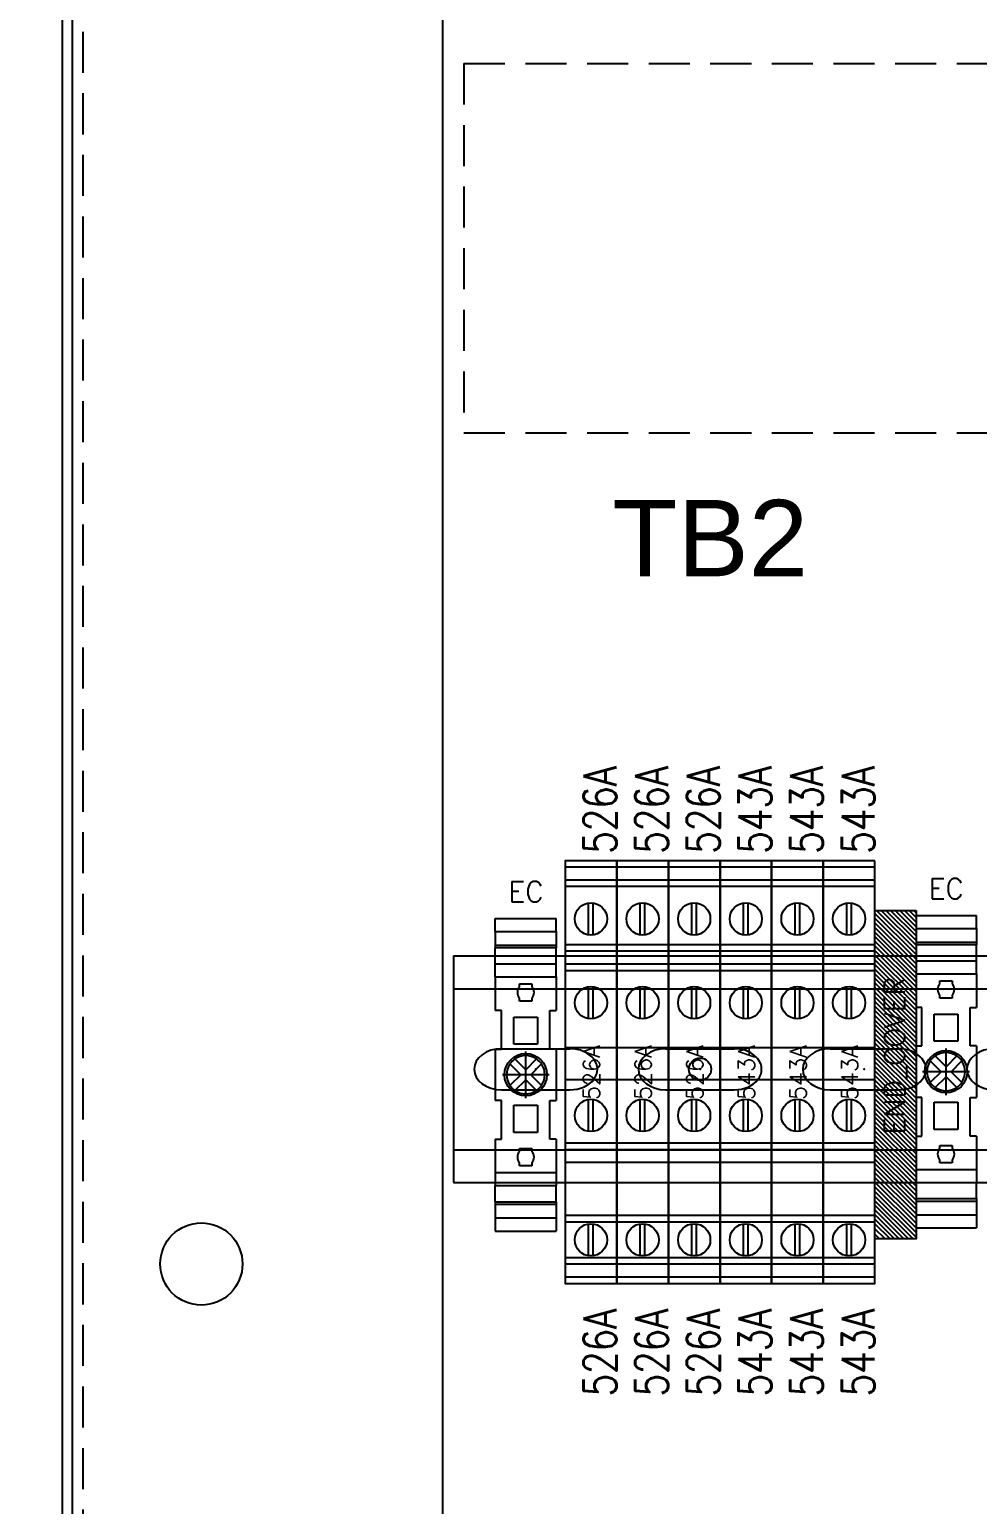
# Model space of a CAD drawing. Header units: inches. Extents: x 0.1 to 89.7, y 0.1 to 57.6.
# Drawn here: x 6.98 to 12.75, y 25.72 to 34.71 of the extents above; entities that cross this region are included whole.
import ezdxf
from ezdxf.enums import TextEntityAlignment as Align

# ---------------------------------------------------------------- set-up
doc = ezdxf.new("R2010")
doc.units = ezdxf.units.IN
doc.header["$MEASUREMENT"] = 0
doc.set_wipeout_variables(frame=1)
for name, pattern in [('DOT_CENTER', [14, 12, -1, 0, -1]), ('HIDDEN', [0.375, 0.25, -0.125]), ('HIDDEN2', [0.1875, 0.125, -0.0625])]:
    doc.linetypes.add(name, pattern=pattern)
for name, color, linetype in [('02___PRT_ALL_AXES', 7, 'Continuous'), ('1', 7, 'Continuous'), ('21_WIDE_OR_GREATER', 7, 'Continuous'), ('DEFAULT_2', 8, 'HIDDEN'), ('MISC', 7, 'Continuous'), ('PMISC', 7, 'Continuous'), ('PSYMS', 7, 'Continuous'), ('PTERM', 4, 'Continuous'), ('PWIRE', 84, 'Continuous')]:
    doc.layers.add(name, color=color, linetype=linetype)
doc.styles.get("Standard").update_dxf_attribs({"font": 'arial.ttf'})
doc.styles.add('WD', font='romans.shx', dxfattribs={"height": 0.185})
doc.dimstyles.new('DIMSTYLE_1', dxfattribs={"dimtxt": 0.354167, "dimasz": 0.416667, "dimexe": 0.09, "dimexo": 0.07, "dimgap": 0.0425, "dimtad": 0, "dimtih": 1, "dimtoh": 1, "dimzin": 4, "dimdsep": 46, "dimtxsty": 'Standard', "dimblk": '_FILLED', "dimblk1": '_FILLED', "dimblk2": '_FILLED', "dimcen": 0.09, "dimadec": 0, "dimazin": 0, "dimtfac": 1, "dimtofl": 0, "dimtmove": 0, "dimatfit": 3, "dimldrblk": '_FILLED', "dimfxl": 1, "dimtolj": 1, "dimtzin": 4, "dimarcsym": 0})

# ---------------------------------------------------------------- blocks, each defined once
blk = doc.blocks.new('_FILLED')
at = {"color": 0, "linetype": 'ByBlock'}
blk.add_solid([(0, 0), (-1, 0.2), (-1, -0.2)], dxfattribs=at)
blk = doc.blocks.new('*D36')
at = {"layer": '21_WIDE_OR_GREATER', "color": 0, "linetype": 'Continuous', "lineweight": -2, "transparency": 16777216}
for p, q in [((9.1438, 43.6889), (4.3669, 43.6889)), ((4.4569, 43.2722), (4.4569, 28.0169)), ((4.4569, 11.1061), (4.4569, 27.57)), ((9.1438, 10.6894), (4.3669, 10.6894))]:
    blk.add_line(p, q, dxfattribs=at)
at = {"layer": 'Defpoints', "color": 0, "linetype": 'Continuous', "transparency": 16777216}
for p in [(4.4569, 43.6889), (9.2138, 43.6889), (9.2138, 10.6894)]:
    blk.add_point(p, dxfattribs=at)
at = {"layer": '21_WIDE_OR_GREATER', "color": 0, "linetype": 'Continuous', "lineweight": -2, "transparency": 16777216, "xscale": 0.4166666667, "yscale": 0.4166666667, "zscale": 0.4166666667}
for p, rotation in [((4.4569, 43.6889), 90), ((4.4569, 10.6894), 270)]:
    blk.add_blockref('_FILLED', p, dxfattribs=dict(at, rotation=rotation))
at = {"layer": '21_WIDE_OR_GREATER', "color": 0, "linetype": 'Continuous', "transparency": 16777216, "insert": (4.4569, 27.9744), "char_height": 0.35417, "width": 1.416667, "attachment_point": 2}
blk.add_mtext('\\A1;32.94', dxfattribs=at)
blk = doc.blocks.new('VDIN10C42')
for p, q in [((-1.125, 0), (-1.125, 32.75)), ((1.125, 0), (1.125, 32.75))]:
    blk.add_line(p, q)
blk = doc.blocks.new('E_NS_35_N-select__2', base_point=(-140.35, 64.25))
at = {"color": 7, "linetype": 'Continuous'}
for p, q in [((-138.32, 73.75), (-140.35, 73.75)), ((-140.35, 64.25), (-140.35, 73.75)), ((-138.32, 73.75), (-136.17, 73.75)), ((-138.32, 64.25), (-138.32, 73.75)), ((-136.17, 73.75), (-135.79, 73.75)), ((-136.17, 64.25), (-136.17, 73.75)), ((-133.28, 73.75), (-135.79, 73.75)), ((-135.79, 73.75), (-135.79, 64.25)), ((-131.25, 73.75), (-133.28, 73.75)), ((-133.28, 64.25), (-133.28, 73.75)), ((-131.25, 73.75), (-126.05, 73.75)), ((-131.25, 64.25), (-131.25, 73.75)), ((-126.05, 72.75), (-126.05, 73.75)), ((-120.05, 73.75), (-120.05, 72.75)), ((-120.05, 73.75), (-112.05, 73.75)), ((-112.05, 72.75), (-112.05, 73.75)), ((-106.05, 73.75), (-106.05, 72.75)), ((-106.05, 73.75), (-100.85, 73.75)), ((-100.85, 73.75), (-98.82, 73.75)), ((-100.85, 64.25), (-100.85, 73.75)), ((-96.31, 73.75), (-98.82, 73.75)), ((-98.82, 64.25), (-98.82, 73.75)), ((-96.31, 73.75), (-95.93, 73.75)), ((-96.31, 64.25), (-96.31, 73.75)), ((-95.93, 73.75), (-93.78, 73.75)), ((-95.93, 64.25), (-95.93, 73.75)), ((-93.78, 73.75), (-91.75, 73.75)), ((-93.78, 64.25), (-93.78, 73.75)), ((-91.75, 64.25), (-91.75, 73.75)), ((-120.05, 72.75), (-126.05, 72.75)), ((-117.73, 71.45), (-117.73, 71.45)), ((-116.05, 69.78), (-117.73, 71.45)), ((-114.37, 71.45), (-116.05, 69.78)), ((-114.37, 71.45), (-114.37, 71.45)), ((-106.05, 72.75), (-112.05, 72.75)), ((-130.2, 68.05), (-130.2, 69.95)), ((-130.2, 69.95), (-129.74, 69.95)), ((-127.96, 69.95), (-127.5, 69.95)), ((-127.5, 69.95), (-127.5, 68.05)), ((-125.02, 67.16), (-125.02, 70.84)), ((-125.02, 70.84), (-120.78, 70.84)), ((-120.78, 70.84), (-120.78, 67.16)), ((-118.5, 70.68), (-118.5, 70.68)), ((-118.5, 70.68), (-116.83, 69)), ((-116.83, 69), (-118.5, 67.32)), ((-115.27, 69), (-113.6, 70.68)), ((-113.6, 67.32), (-115.27, 69)), ((-113.6, 70.68), (-113.6, 70.68)), ((-111.32, 67.16), (-111.32, 70.84)), ((-111.32, 70.84), (-107.08, 70.84)), ((-107.08, 70.84), (-107.08, 67.16)), ((-104.6, 69.95), (-104.14, 69.95)), ((-104.6, 68.05), (-104.6, 69.95)), ((-102.36, 69.95), (-101.9, 69.95)), ((-101.9, 69.95), (-101.9, 68.05)), ((-129.74, 68.05), (-130.2, 68.05)), ((-127.5, 68.05), (-127.96, 68.05)), ((-120.78, 67.16), (-125.02, 67.16)), ((-118.5, 67.32), (-118.5, 67.32)), ((-117.73, 66.55), (-116.05, 68.22)), ((-117.73, 66.55), (-117.73, 66.55)), ((-116.05, 68.22), (-114.37, 66.55)), ((-114.37, 66.55), (-114.37, 66.55)), ((-113.6, 67.32), (-113.6, 67.32)), ((-107.08, 67.16), (-111.32, 67.16)), ((-104.14, 68.05), (-104.6, 68.05)), ((-101.9, 68.05), (-102.36, 68.05)), ((-138.32, 64.25), (-140.35, 64.25)), ((-138.32, 64.25), (-136.17, 64.25)), ((-136.17, 64.25), (-135.79, 64.25)), ((-133.28, 64.25), (-135.79, 64.25)), ((-131.25, 64.25), (-133.28, 64.25)), ((-131.25, 64.25), (-126.05, 64.25)), ((-126.05, 65.25), (-126.05, 64.25)), ((-120.05, 65.25), (-126.05, 65.25)), ((-120.05, 64.25), (-120.05, 65.25)), ((-120.05, 64.25), (-112.05, 64.25)), ((-112.05, 65.25), (-112.05, 64.25)), ((-106.05, 65.25), (-112.05, 65.25)), ((-106.05, 64.25), (-106.05, 65.25)), ((-106.05, 64.25), (-100.85, 64.25)), ((-100.85, 64.25), (-98.82, 64.25)), ((-96.31, 64.25), (-98.82, 64.25)), ((-96.31, 64.25), (-95.93, 64.25)), ((-95.93, 64.25), (-93.78, 64.25)), ((-93.78, 64.25), (-91.75, 64.25))]:
    blk.add_line(p, q, dxfattribs=at)
blk.add_circle((-116.05, 69), 3.3, dxfattribs=at)
for centre, radius, start, end in [((-116.05, 69), 2.97, 124.3344, 145.6656), ((-116.05, 69), 2.97, 55.6625, 124.3375), ((-116.05, 69), 2.97, 34.3344, 55.6656), ((-128.85, 69), 1.3, 47.0329, 132.9671), ((-116.05, 69), 2.97, 145.6625, 214.3375), ((-116.05, 69), 2.97, 325.6625, 34.3375), ((-103.25, 69), 1.3, 47.0329, 132.9671), ((-128.85, 69), 1.3, 227.0329, 312.9671), ((-116.05, 69), 2.97, 214.3344, 235.6656), ((-116.05, 69), 2.97, 235.6625, 304.3375), ((-116.05, 69), 2.97, 304.3344, 325.6656), ((-103.25, 69), 1.3, 227.0329, 312.9671)]:
    blk.add_arc(centre, radius, start, end, dxfattribs=at)
at = {"layer": '1', "color": 2, "linetype": 'DOT_CENTER'}
for p, q in [((-116.05, 72.63), (-116.05, 65.37)), ((-112.42, 69), (-119.68, 69))]:
    blk.add_line(p, q, dxfattribs=at)
blk = doc.blocks.new('PHOENIX_END_CLAMP_1')
at = {"xscale": 0.03909317721805836, "yscale": 0.03909317721805836, "zscale": 0.03909317721805836, "rotation": 270}
blk.add_blockref('E_NS_35_N-select__2', (0, 1.8999), dxfattribs=at)
at = {"style": 'WD', "width": 0.7}
for tag, p in [('DESC1', (0.1875, 2.4688)), ('DESC2', (0.1875, 2.3125)), ('DESC3', (0.1875, 2.1646))]:
    blk.add_attdef(tag, text='', height=0.125, dxfattribs=at).set_placement(p, align=Align.CENTER)
at = {"style": 'WD'}
blk.add_attdef('TAG1', text='', height=0.125, dxfattribs=at).set_placement((0.1875, 2), align=Align.CENTER)
at = {"style": 'WD', "flags": 9}
blk.add_attdef('FAMILY', (0.3922, 1.9648), '', height=0.01, dxfattribs=at)
for tag, p in [('ASSYCODE', (0.4175, 1.8839)), ('MFG', (0.4153, 1.9012)), ('CAT', (0.4172, 1.9207))]:
    blk.add_attdef(tag, text='', height=0.01, dxfattribs=at).set_placement(p, align=Align.CENTER)
blk = doc.blocks.new('wd_default_02terminal')
at = {"style": 'WD', "flags": 1}
for tag, height, p in [('INST', 0.125, (0.0076, 0.4214)), ('LOC', 0.125, (0.0076, 0.2448)), ('P_TAGSTRIP', 0.125, (0.0076, 0.0683)), ('CAT', 0.05, (0.0052, -0.4504)), ('WDBLKNAM', 0.05, (0.0052, -0.5219)), ('ASSYCODE', 0.05, (0.0052, -0.6748)), ('FP', 0.05, (0.0052, -0.5934)), ('FPT', 0.05, (0.1463, -0.5934))]:
    blk.add_attdef(tag, text='', height=height, dxfattribs=at).set_placement(p, align=Align.CENTER)
at = {"style": 'WD', "width": 0.8}
for tag, p in [('WIRENOR', (1.3301, -0.2124)), ('L02WIRENOR', (1.3301, -0.3451))]:
    blk.add_attdef(tag, text='', height=0.1, dxfattribs=at).set_placement(p, align=Align.MIDDLE_LEFT)
at = {"style": 'WD', "flags": 1}
blk.add_attdef('L02PINL', text='', height=0.05, dxfattribs=at).set_placement((-0.882, -0.4415), align=Align.MIDDLE_RIGHT)
blk.add_attdef('L02PINR', text='', height=0.05, dxfattribs=at).set_placement((0.8974, -0.4415), align=Align.MIDDLE_LEFT)
at = {"linetype": 'Continuous'}
blk.add_wipeout([(1.2871, -0.3144), (1.2871, 0), (-1.2871, 0), (-1.2871, -0.3144), (0.1489, -0.3144)], dxfattribs=at)
for p, q in [((-1.2478, -0.3144), (-1.2478, 0)), ((-1.1692, -0.3144), (-1.1692, 0)), ((-1.1299, -0.3144), (-1.1299, 0)), ((-0.9125, -0.3144), (-0.9125, 0)), ((-0.8732, -0.3144), (-0.8732, 0)), ((-0.5498, -0.3144), (-0.5498, 0)), ((-0.4712, 0), (-0.4712, -0.3144)), ((-0.4319, -0.3144), (-0.4319, 0)), ((-0.0476, -0.3144), (-0.0476, 0)), ((0.1489, -0.3144), (0.1489, 0)), ((0.619, 0), (0.619, -0.3144)), ((0.6583, -0.3144), (0.6583, 0)), ((0.7369, -0.3144), (0.7369, 0)), ((0.7762, -0.3144), (0.7762, 0)), ((1.1299, -0.3144), (1.1299, 0)), ((1.1692, -0.3144), (1.1692, 0)), ((1.2478, -0.3144), (1.2478, 0)), ((-1.1181, -0.1427), (-0.9236, -0.1427)), ((-1.1181, -0.1721), (-0.9236, -0.1721)), ((-0.3608, -0.1427), (-0.1666, -0.1427)), ((-0.3608, -0.1721), (-0.1666, -0.1721)), ((0.3254, -0.1427), (0.5199, -0.1427)), ((0.3254, -0.1721), (0.5199, -0.1721)), ((0.8363, -0.1427), (1.0308, -0.1427)), ((0.8363, -0.1721), (1.0308, -0.1721))]:
    blk.add_line(p, q, dxfattribs=at)
blk.add_lwpolyline([(1.2871, -0.3144), (1.2871, 0), (-1.2871, 0), (-1.2871, -0.3144), (0.1489, -0.3144)], close=True, dxfattribs=at)
for centre in [(-1.021, -0.1572), (-0.2637, -0.1572), (0.4225, -0.1572), (0.9334, -0.1572)]:
    blk.add_circle(centre, 0.0983, dxfattribs=at)
at = {"style": 'WD', "width": 0.8}
for tag, p in [('WIRENOL', (-1.3147, -0.2124)), ('L02WIRENOL', (-1.3147, -0.3451))]:
    blk.add_attdef(tag, text='', height=0.1, dxfattribs=at).set_placement(p, align=Align.MIDDLE_RIGHT)
at = {"style": 'WD'}
for tag in ['WIRENO', 'TERM']:
    blk.add_attdef(tag, text='', height=0.1, dxfattribs=at).set_placement((-0.0029, -0.1611), align=Align.MIDDLE_CENTER)
at = {"style": 'WD', "flags": 1}
blk.add_attdef('L01PINL', text='', height=0.05, dxfattribs=at).set_placement((-0.882, -0.3761), align=Align.MIDDLE_RIGHT)
blk.add_attdef('L02TERM', text='', height=0.1, dxfattribs=at).set_placement((0, -0.4091), align=Align.MIDDLE_CENTER)
blk.add_attdef('MFG', text='', height=0.05, dxfattribs=at).set_placement((0.0052, -0.3789), align=Align.CENTER)
blk.add_attdef('L01PINR', text='', height=0.05, dxfattribs=at).set_placement((0.8974, -0.3761), align=Align.MIDDLE_LEFT)
blk = doc.blocks.new('wd_default_accessory')
at = {"style": 'WD', "flags": 1}
for tag, p in [('INST', (0, 0.4898)), ('LOC', (0, 0.3023))]:
    blk.add_attdef(tag, text='', height=0.125, dxfattribs=at).set_placement(p, align=Align.MIDDLE_CENTER)
at = {"style": 'WD'}
blk.add_attdef('TERM', text='', height=0.125, dxfattribs=at).set_placement((-1.0446, -0.1822), align=Align.RIGHT)
blk.add_wipeout([(1, -0.25), (-1, -0.25), (-1, 0), (1, 0)])
for p, q in [((-0.9608, -0.25), (-0.7108, 0)), ((-0.9326, -0.25), (-0.6826, 0)), ((-0.9044, -0.25), (-0.6544, 0)), ((-0.8762, -0.25), (-0.6262, 0)), ((-0.848, -0.25), (-0.598, 0)), ((-0.8198, -0.25), (-0.5698, 0)), ((-0.7915, -0.25), (-0.5415, 0)), ((-0.7633, -0.25), (-0.5133, 0)), ((-0.7351, -0.25), (-0.4851, 0)), ((-0.7069, -0.25), (-0.4569, 0)), ((-0.6787, -0.25), (-0.4287, 0)), ((-0.6505, -0.25), (-0.4005, 0)), ((-0.6223, -0.25), (-0.3723, 0)), ((-0.5941, -0.25), (-0.3441, 0)), ((-0.5658, -0.25), (-0.3158, 0)), ((-0.5376, -0.25), (-0.2876, 0)), ((-0.5094, -0.25), (-0.2594, 0)), ((-0.453, -0.25), (-0.203, 0)), ((-0.3684, -0.25), (-0.1184, 0)), ((-0.3402, -0.25), (-0.0902, 0)), ((-0.2837, -0.25), (-0.0337, 0)), ((-0.2555, -0.25), (-0.0055, 0)), ((-0.1991, -0.25), (0.0509, 0)), ((-0.1709, -0.25), (0.0791, 0)), ((-0.1427, -0.25), (0.1073, 0)), ((-0.0863, -0.25), (0.1637, 0)), ((-0.058, -0.25), (0.192, 0)), ((-0.0298, -0.25), (0.2202, 0)), ((-0.0016, -0.25), (0.2484, 0)), ((0.0548, -0.25), (0.3048, 0)), ((0.083, -0.25), (0.333, 0)), ((0.1112, -0.25), (0.3612, 0)), ((0.1394, -0.25), (0.3902, 0.0008)), ((0.3933, -0.25), (0.6433, 0)), ((0.4216, -0.25), (0.6716, 0)), ((0.4498, -0.25), (0.6998, 0)), ((0.5062, -0.25), (0.7562, 0)), ((0.5626, -0.25), (0.8126, 0)), ((0.5908, -0.25), (0.8408, 0)), ((0.619, -0.25), (0.869, 0)), ((0.6755, -0.25), (0.9255, 0)), ((0.7319, -0.25), (0.9819, 0)), ((-1, -0.0621), (-0.9379, 0)), ((-1, -0.0282), (-0.9718, 0)), ((-1, -0.1199), (-0.8801, 0)), ((-1, -0.1481), (-0.8519, 0)), ((-1, -0.1763), (-0.8237, 0)), ((-1, -0.2046), (-0.7954, 0)), ((-1, -0.2328), (-0.7672, 0)), ((-1, -0.0926), (-0.9074, 0)), ((-0.989, -0.25), (-0.739, 0)), ((-0.4812, -0.25), (-0.2312, 0)), ((-0.4248, -0.25), (-0.1748, 0)), ((-0.3966, -0.25), (-0.1466, 0)), ((-0.3119, -0.25), (-0.0619, 0)), ((-0.2273, -0.25), (0.0227, 0)), ((-0.1145, -0.25), (0.1355, 0)), ((0.0266, -0.25), (0.2766, 0)), ((0.1677, -0.25), (0.4177, 0)), ((0.1959, -0.25), (0.4459, 0)), ((0.2241, -0.25), (0.4741, 0)), ((0.2523, -0.25), (0.5023, 0)), ((0.2805, -0.25), (0.5305, 0)), ((0.3087, -0.25), (0.5587, 0)), ((0.3369, -0.25), (0.5869, 0)), ((0.3651, -0.25), (0.6151, 0)), ((0.478, -0.25), (0.728, 0)), ((0.5344, -0.25), (0.7844, 0)), ((0.6472, -0.25), (0.8972, 0)), ((0.7037, -0.25), (0.9537, 0)), ((0.7601, -0.25), (1, -0.0101)), ((0.7883, -0.25), (1, -0.0383)), ((0.8165, -0.25), (1, -0.0665)), ((0.8447, -0.25), (1, -0.0947)), ((0.8729, -0.25), (1, -0.1229)), ((0.9012, -0.25), (1, -0.1512)), ((0.9294, -0.25), (1, -0.1794)), ((0.9576, -0.25), (1, -0.2076)), ((0.9858, -0.25), (1, -0.2358))]:
    blk.add_line(p, q)
blk.add_lwpolyline([(1, -0.25), (-1, -0.25), (-1, 0), (1, 0)], close=True)
at = {"style": 'WD', "flags": 1}
for tag, height, p in [('P_TAGSTRIP', 0.125, (0, 0.1148)), ('MFG', 0.01, (-0.625, -0.0625)), ('WDBLKNAM', 0.01, (0.5625, -0.0625)), ('CAT', 0.01, (-0.625, -0.125)), ('FPT', 0.01, (0.5625, -0.125)), ('ASSYCODE', 0.01, (-0.625, -0.1875)), ('FP', 0.01, (0.5625, -0.1875))]:
    blk.add_attdef(tag, text='', height=height, dxfattribs=at).set_placement(p, align=Align.MIDDLE_CENTER)
blk = doc.blocks.new('HDIN152C3')
for p, q in [((0, 0.69), (24, 0.69)), ((0, 0.69), (0, -0.69)), ((0, 0.49), (24, 0.49)), ((0.2918, 0.125), (0.7082, 0.125)), ((1.2918, 0.125), (1.7082, 0.125)), ((2.2918, 0.125), (2.7082, 0.125)), ((0.2918, -0.125), (0.7082, -0.125)), ((1.2918, -0.125), (1.7082, -0.125)), ((2.2918, -0.125), (2.7082, -0.125)), ((0, -0.49), (24, -0.49)), ((0, -0.69), (24, -0.69))]:
    blk.add_line(p, q)
blk.add_circle((1.5, 0), 0.068)
for centre, start_param, end_param in [((0.2918, 0), -1.570796, 1.570794), ((0.7082, 0), 1.570794, 4.712394), ((1.2918, 0), -1.570796, 1.570794), ((1.7082, 0), 1.570794, 4.712394), ((2.2918, 0), -1.570796, 1.570794), ((2.7082, 0), 1.570794, 4.712394), ((3.2918, 0), -1.570796, 1.570794)]:
    blk.add_ellipse(centre, major_axis=(-0.1668, 0), ratio=0.749429, start_param=start_param, end_param=end_param)
for p in [(0.5, 0), (1.5, 0), (2.5, 0)]:
    blk.add_point(p)
at = {"flags": 11}
for p in [(1.5, 0), (22.5, 0)]:
    blk.add_attdef('NC', text='', height=0.01, rotation=270, dxfattribs=at).set_placement(p, align=Align.MIDDLE)
blk = doc.blocks.new('HDIN15368')
at = {"layer": 'MISC', "color": 4, "linetype": 'HIDDEN'}
for p, q in [((0, 1.125), (23.5, 1.125)), ((0, 1.125), (0, -1.125)), ((0, -1.125), (23.5, -1.125))]:
    blk.add_line(p, q, dxfattribs=at)

msp = doc.modelspace()

# ---------------------------------------------------------------- linework, layer by layer
at = {"color": 3, "linetype": 'Continuous'}
msp.add_line((7.18163, 12.69319), (7.18163, 41.6851), dxfattribs=at)
at = {"layer": '02___PRT_ALL_AXES', "color": 3, "linetype": 'Continuous'}
msp.add_circle((8.02696, 27.18915), 0.25047, dxfattribs=at)
at = {"layer": 'DEFAULT_2', "color": 8, "linetype": 'HIDDEN'}
msp.add_line((7.30686, 12.69319), (7.30686, 41.6851), dxfattribs=at)

# ---------------------------------------------------------------- block references
at = {"layer": 'PSYMS', "linetype": 'HIDDEN2', "xscale": 1.001880327007336, "yscale": 1.001880327007336, "zscale": 1.001880327007336}
msp.add_blockref('VDIN10C42', (8.37015, 10.62681), dxfattribs=at)
at = {"layer": 'PSYMS'}
msp.add_blockref('HDIN15368', (9.625, 33.375), dxfattribs=at)
ref = msp.add_blockref('wd_default_02terminal', (10.24084, 28.35723), dxfattribs=dict(at, rotation=90))
ref.add_attrib('WIRENO', '526A', dxfattribs={"layer": 'PWIRE', "height": 0.1, "rotation": 90, "style": 'WD'}).set_placement((10.40193, 28.35434), align=Align.MIDDLE_CENTER)
ref.add_attrib('WIRENOL', '526A', dxfattribs={"layer": 'PWIRE', "height": 0.2, "rotation": 90, "style": 'WD', "width": 0.8}).set_placement((10.45327, 26.91757), align=Align.MIDDLE_RIGHT)
ref.add_attrib('WIRENOR', '526A', dxfattribs={"layer": 'PWIRE', "height": 0.2, "rotation": 90, "style": 'WD', "width": 0.8}).set_placement((10.45327, 29.68732), align=Align.MIDDLE_LEFT)
ref = msp.add_blockref('PHOENIX_END_CLAMP_1', (9.81537, 27.38986), dxfattribs=dict(at, xscale=1.001880327007336, yscale=1.001880327007336, zscale=1.001880327007336))
ref.add_attrib('TAG1', 'EC', dxfattribs={"layer": 'PMISC', "height": 0.125235, "style": 'WD'}).set_placement((10.00322, 29.39362), align=Align.CENTER)
ref = msp.add_blockref('PHOENIX_END_CLAMP_1', (12.37379, 27.40831), dxfattribs=dict(at, xscale=1.001880327007336, yscale=1.001880327007336, zscale=1.001880327007336))
ref.add_attrib('TAG1', 'EC', dxfattribs={"layer": 'PMISC', "height": 0.125235, "style": 'WD'}).set_placement((12.56164, 29.41207), align=Align.CENTER)

# ---------------------------------------------------------------- texts
at = {"layer": 'PSYMS', "insert": (10.0625, 31.84201), "char_height": 0.465107, "attachment_point": 1}
msp.add_mtext_dynamic_manual_height_columns('\\pxqc;TB2', width=2.1241467, gutter_width=1.00188, heights=[0], dxfattribs=at)

# ---------------------------------------------------------------- dimensions: what is measured, and where the dimension line sits
at = {"layer": '21_WIDE_OR_GREATER', "color": 2, "linetype": 'Continuous'}
dim = msp.add_linear_dim(base=(4.4569, 43.68886), p1=(9.21377, 10.68943), p2=(9.21377, 43.68886), angle=90, text='32.94', dimstyle='DIMSTYLE_1', dxfattribs=at)
dim.commit()
dim.dimension.update_dxf_attribs({"geometry": '*D36', "text_midpoint": (4.4569, 27.79344), "dimtype": 160})

# ---------------------------------------------------------------- next in the draw order: block references
at = {"layer": 'PSYMS'}
ref = msp.add_blockref('wd_default_02terminal', (10.55524, 28.35723), dxfattribs=dict(at, rotation=90))
ref.add_attrib('WIRENO', '526A', dxfattribs={"layer": 'PWIRE', "height": 0.1, "rotation": 90, "style": 'WD'}).set_placement((10.71633, 28.35434), align=Align.MIDDLE_CENTER)
ref.add_attrib('WIRENOL', '526A', dxfattribs={"layer": 'PWIRE', "height": 0.2, "rotation": 90, "style": 'WD', "width": 0.8}).set_placement((10.76767, 26.91757), align=Align.MIDDLE_RIGHT)
ref.add_attrib('WIRENOR', '526A', dxfattribs={"layer": 'PWIRE', "height": 0.2, "rotation": 90, "style": 'WD', "width": 0.8}).set_placement((10.76767, 29.68732), align=Align.MIDDLE_LEFT)

# ---------------------------------------------------------------- next in the draw order: block references
ref = msp.add_blockref('wd_default_02terminal', (10.86964, 28.35723), dxfattribs=dict(at, rotation=90))
ref.add_attrib('WIRENO', '526A', dxfattribs={"layer": 'PWIRE', "height": 0.1, "rotation": 90, "style": 'WD'}).set_placement((11.03073, 28.35434), align=Align.MIDDLE_CENTER)
ref.add_attrib('WIRENOL', '526A', dxfattribs={"layer": 'PWIRE', "height": 0.2, "rotation": 90, "style": 'WD', "width": 0.8}).set_placement((11.08207, 26.91757), align=Align.MIDDLE_RIGHT)
ref.add_attrib('WIRENOR', '526A', dxfattribs={"layer": 'PWIRE', "height": 0.2, "rotation": 90, "style": 'WD', "width": 0.8}).set_placement((11.08207, 29.68732), align=Align.MIDDLE_LEFT)

# ---------------------------------------------------------------- next in the draw order: block references
ref = msp.add_blockref('wd_default_02terminal', (11.18404, 28.35723), dxfattribs=dict(at, rotation=90))
ref.add_attrib('WIRENO', '543A', dxfattribs={"layer": 'PWIRE', "height": 0.1, "rotation": 90, "style": 'WD'}).set_placement((11.34513, 28.35434), align=Align.MIDDLE_CENTER)
ref.add_attrib('WIRENOL', '543A', dxfattribs={"layer": 'PWIRE', "height": 0.2, "rotation": 90, "style": 'WD', "width": 0.8}).set_placement((11.39647, 26.91757), align=Align.MIDDLE_RIGHT)
ref.add_attrib('WIRENOR', '543A', dxfattribs={"layer": 'PWIRE', "height": 0.2, "rotation": 90, "style": 'WD', "width": 0.8}).set_placement((11.39647, 29.68732), align=Align.MIDDLE_LEFT)

# ---------------------------------------------------------------- next in the draw order: block references
ref = msp.add_blockref('wd_default_02terminal', (11.49844, 28.35723), dxfattribs=dict(at, rotation=90))
ref.add_attrib('WIRENO', '543A', dxfattribs={"layer": 'PWIRE', "height": 0.1, "rotation": 90, "style": 'WD'}).set_placement((11.65953, 28.35434), align=Align.MIDDLE_CENTER)
ref.add_attrib('WIRENOL', '543A', dxfattribs={"layer": 'PWIRE', "height": 0.2, "rotation": 90, "style": 'WD', "width": 0.8}).set_placement((11.71087, 26.91757), align=Align.MIDDLE_RIGHT)
ref.add_attrib('WIRENOR', '543A', dxfattribs={"layer": 'PWIRE', "height": 0.2, "rotation": 90, "style": 'WD', "width": 0.8}).set_placement((11.71087, 29.68732), align=Align.MIDDLE_LEFT)

# ---------------------------------------------------------------- next in the draw order: block references
ref = msp.add_blockref('wd_default_02terminal', (11.81284, 28.35723), dxfattribs=dict(at, rotation=90))
ref.add_attrib('WIRENO', '543A', dxfattribs={"layer": 'PWIRE', "height": 0.1, "rotation": 90, "style": 'WD'}).set_placement((11.97393, 28.35434), align=Align.MIDDLE_CENTER)
ref.add_attrib('WIRENOL', '543A', dxfattribs={"layer": 'PWIRE', "height": 0.2, "rotation": 90, "style": 'WD', "width": 0.8}).set_placement((12.02527, 26.91757), align=Align.MIDDLE_RIGHT)
ref.add_attrib('WIRENOR', '543A', dxfattribs={"layer": 'PWIRE', "height": 0.2, "rotation": 90, "style": 'WD', "width": 0.8}).set_placement((12.02527, 29.68732), align=Align.MIDDLE_LEFT)

# ---------------------------------------------------------------- next in the draw order: block references
ref = msp.add_blockref('wd_default_accessory', (12.12724, 28.34172), dxfattribs=dict(at, rotation=90))
ref.add_attrib('TERM', 'END_COVER', dxfattribs={"layer": 'PTERM', "height": 0.125, "rotation": 90, "style": 'WD'}).set_placement((12.30941, 28.93696), align=Align.RIGHT)

# ---------------------------------------------------------------- next in the draw order: block references
msp.add_blockref('HDIN152C3', (9.5625, 28.375), dxfattribs=at)

doc.saveas('drawing.dxf')
